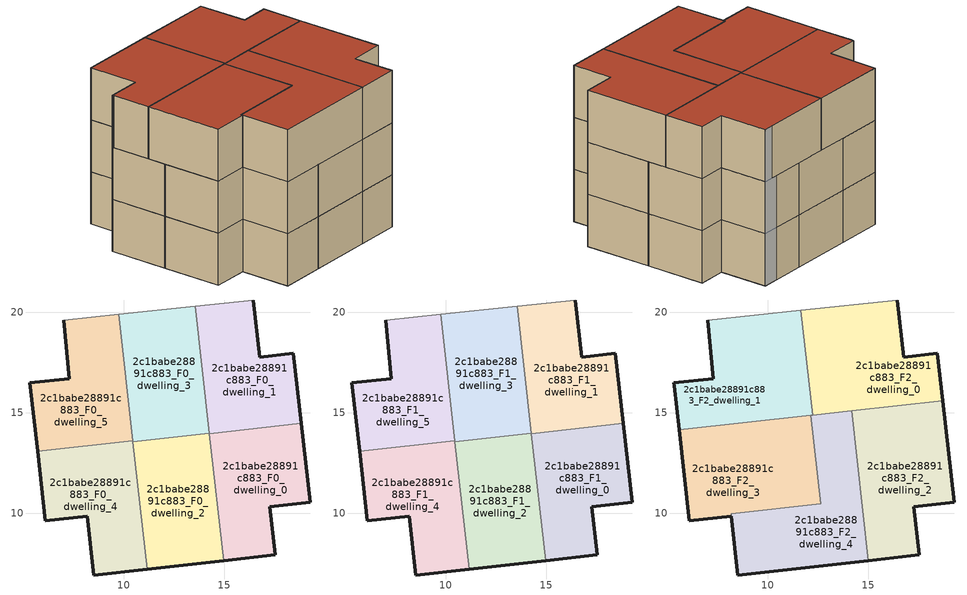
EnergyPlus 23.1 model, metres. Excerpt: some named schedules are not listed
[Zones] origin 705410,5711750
2c1babe28891c883_F0_dwelling_0
 floor ground (EU_floor_Construction): 17.52,7.94 17.25,10.32 19.25,10.55 18.81,14.47 14.25,13.97 14.95,7.66 z0
 wall outside (EU_wall_Construction): 18.81,14.47 19.25,10.55 17.25,10.32 17.52,7.94 14.95,7.66 z0:3
 wall to 2c1babe28891c883_F0_dwelling_1 (EU_wall_Construction): 14.25,13.97 18.81,14.47 z0:3
 wall to 2c1babe28891c883_F0_dwelling_2 (EU_wall_Construction): 14.95,7.66 14.25,13.97 z0:3
2c1babe28891c883_F0_dwelling_1
 floor ground (EU_floor_Construction): 18.81,14.47 18.42,17.96 16.75,17.76 16.42,20.6 13.55,20.29 14.25,13.97 z0
 wall outside (EU_wall_Construction): 16.42,20.6 16.75,17.76 18.42,17.96 18.81,14.47 z0:3
 wall adiabatic (EU_wall_Construction): 13.55,20.29 16.42,20.6 z0:3
 wall to 2c1babe28891c883_F0_dwelling_3 (EU_wall_Construction): 14.25,13.98 13.55,20.29 z0:3
 wall to 2c1babe28891c883_F0_dwelling_2 (EU_wall_Construction): 14.25,13.97 14.25,13.98 z0:3
2c1babe28891c883_F0_dwelling_2
 floor ground (EU_floor_Construction): 14.95,7.66 14.25,13.98 10.45,13.56 11.15,7.23 z0
 wall outside (EU_wall_Construction): 14.95,7.66 11.15,7.23 z0:3
 wall to 2c1babe28891c883_F0_dwelling_3 (EU_wall_Construction): 10.45,13.56 14.25,13.98 z0:3
 wall to 2c1babe28891c883_F0_dwelling_4 (EU_wall_Construction): 11.15,7.23 10.45,13.56 z0:3
2c1babe28891c883_F0_dwelling_3
 floor ground (EU_floor_Construction): 14.25,13.98 13.55,20.29 9.75,19.89 10.45,13.56 z0
 wall adiabatic (EU_wall_Construction): 9.75,19.89 13.55,20.29 z0:3
 wall to 2c1babe28891c883_F0_dwelling_5 (EU_wall_Construction): 10.45,13.6 9.75,19.89 z0:3
 wall to 2c1babe28891c883_F0_dwelling_4 (EU_wall_Construction): 10.45,13.56 10.45,13.6 z0:3
2c1babe28891c883_F0_dwelling_4
 floor ground (EU_floor_Construction): 11.15,7.23 10.45,13.6 5.72,13.08 6.1,9.63 8.19,9.86 8.52,6.94 z0
 wall outside (EU_wall_Construction): 11.15,7.23 8.52,6.94 8.19,9.86 6.1,9.63 5.72,13.08 z0:3
 wall to 2c1babe28891c883_F0_dwelling_5 (EU_wall_Construction): 5.72,13.08 10.45,13.6 z0:3
2c1babe28891c883_F0_dwelling_5
 floor ground (EU_floor_Construction): 10.45,13.6 9.75,19.89 7.02,19.6 7.3,16.69 5.34,16.48 5.72,13.08 z0
 wall outside (EU_wall_Construction): 5.72,13.08 5.34,16.48 7.3,16.69 7.02,19.6 z0:3
 wall adiabatic (EU_wall_Construction): 7.02,19.6 9.75,19.89 z0:3
2c1babe28891c883_F1_dwelling_0
 floor to 2c1babe28891c883_F0_dwelling_0 (EU_floor_Construction): 17.52,7.94 17.25,10.32 19.25,10.55 18.81,14.47 14.25,13.97 14.95,7.66 z3
 wall outside (EU_wall_Construction): 18.81,14.47 19.25,10.55 17.25,10.32 17.52,7.94 14.95,7.66 z3:6
 wall to 2c1babe28891c883_F1_dwelling_1 (EU_wall_Construction): 14.25,13.97 18.81,14.47 z3:6
 wall to 2c1babe28891c883_F1_dwelling_2 (EU_wall_Construction): 14.95,7.66 14.25,13.97 z3:6
 ceiling adiabatic (EU_roof_Construction): 14.3,13.97 15,7.66 14.95,7.66 14.25,13.97 z6
2c1babe28891c883_F1_dwelling_1
 floor to 2c1babe28891c883_F0_dwelling_1 (EU_floor_Construction): 18.81,14.47 18.42,17.96 16.75,17.76 16.42,20.6 13.55,20.29 14.25,13.97 z3
 wall outside (EU_wall_Construction): 16.42,20.6 16.75,17.76 18.42,17.96 18.81,14.47 z3:6
 wall adiabatic (EU_wall_Construction): 13.55,20.29 16.42,20.6 z3:6
 wall to 2c1babe28891c883_F1_dwelling_3 (EU_wall_Construction): 14.25,13.98 13.55,20.29 z3:6
 wall to 2c1babe28891c883_F1_dwelling_2 (EU_wall_Construction): 14.25,13.97 14.25,13.98 z3:6
2c1babe28891c883_F1_dwelling_2
 floor to 2c1babe28891c883_F0_dwelling_2 (EU_floor_Construction): 14.95,7.66 14.25,13.98 10.45,13.56 11.15,7.23 z3
 wall outside (EU_wall_Construction): 14.95,7.66 11.15,7.23 z3:6
 wall to 2c1babe28891c883_F1_dwelling_3 (EU_wall_Construction): 10.45,13.56 14.25,13.98 z3:6
 wall to 2c1babe28891c883_F1_dwelling_4 (EU_wall_Construction): 11.15,7.23 10.45,13.56 z3:6
 ceiling adiabatic (EU_roof_Construction): 14.25,13.98 14.95,7.66 11.15,7.23 10.82,10.27 12.63,10.47 12.27,13.76 z6
2c1babe28891c883_F1_dwelling_3
 floor to 2c1babe28891c883_F0_dwelling_3 (EU_floor_Construction): 14.25,13.98 13.55,20.29 9.75,19.89 10.45,13.56 z3
 wall adiabatic (EU_wall_Construction): 9.75,19.89 13.55,20.29 z3:6
 wall to 2c1babe28891c883_F1_dwelling_5 (EU_wall_Construction): 10.45,13.6 9.75,19.89 z3:6
 wall to 2c1babe28891c883_F1_dwelling_4 (EU_wall_Construction): 10.45,13.56 10.45,13.6 z3:6
2c1babe28891c883_F1_dwelling_4
 floor to 2c1babe28891c883_F0_dwelling_4 (EU_floor_Construction): 11.15,7.23 10.45,13.6 5.72,13.08 6.1,9.63 8.19,9.86 8.52,6.94 z3
 wall outside (EU_wall_Construction): 11.15,7.23 8.52,6.94 8.19,9.86 6.1,9.63 5.72,13.08 z3:6
 wall to 2c1babe28891c883_F1_dwelling_5 (EU_wall_Construction): 5.72,13.08 10.45,13.6 z3:6
2c1babe28891c883_F1_dwelling_5
 floor to 2c1babe28891c883_F0_dwelling_5 (EU_floor_Construction): 10.45,13.6 9.75,19.89 7.02,19.6 7.3,16.69 5.34,16.48 5.72,13.08 z3
 wall outside (EU_wall_Construction): 5.72,13.08 5.34,16.48 7.3,16.69 7.02,19.6 z3:6
 wall adiabatic (EU_wall_Construction): 7.02,19.6 9.75,19.89 z3:6
2c1babe28891c883_F2_dwelling_0
 floor to 2c1babe28891c883_F1_dwelling_1 (EU_floor_Construction): 18.69,15.6 18.42,17.96 16.75,17.76 16.42,20.6 13.55,20.29 14.13,15.09 z6
 floor to 2c1babe28891c883_F1_dwelling_3 (EU_floor_Construction): 14.13,15.09 13.55,20.29 11.64,20.09 12.22,14.88 z6
 wall outside (EU_wall_Construction): 16.42,20.6 16.75,17.76 18.42,17.96 18.69,15.6 z6:9
 wall to 2c1babe28891c883_F2_dwelling_1 (EU_wall_Construction): 12.22,14.88 11.64,20.09 z6:9
 wall adiabatic (EU_wall_Construction): 11.64,20.09 16.42,20.6 z6:9
 wall to 2c1babe28891c883_F2_dwelling_2 (EU_wall_Construction): 18.69,15.6 14.17,15.1 z6:9
 wall to 2c1babe28891c883_F2_dwelling_4 (EU_wall_Construction): 14.17,15.1 12.22,14.88 z6:9
 roof outside (EU_roof_Construction): 16.42,20.6 16.75,17.76 18.42,17.96 18.69,15.6 12.22,14.88 11.64,20.09 z9
2c1babe28891c883_F2_dwelling_1
 floor to 2c1babe28891c883_F1_dwelling_5 (EU_floor_Construction): 10.33,14.67 9.75,19.89 7.02,19.6 7.3,16.69 5.34,16.48 5.6,14.15 z6
 floor to 2c1babe28891c883_F1_dwelling_3 (EU_floor_Construction): 12.22,14.88 11.64,20.09 9.75,19.89 10.33,14.67 12.14,14.87 z6
 wall outside (EU_wall_Construction): 5.6,14.15 5.35,16.35 5.34,16.48 7.3,16.69 7.02,19.6 z6:9
 wall adiabatic (EU_wall_Construction): 7.02,19.6 11.64,20.09 z6:9
 wall to 2c1babe28891c883_F2_dwelling_3 (EU_wall_Construction): 12.14,14.87 5.6,14.15 z6:9
 wall to 2c1babe28891c883_F2_dwelling_4 (EU_wall_Construction): 12.22,14.88 12.14,14.87 z6:9
 roof outside (EU_roof_Construction): 11.64,20.09 12.22,14.88 5.6,14.15 5.35,16.35 5.34,16.48 7.3,16.69 7.02,19.6 z9
2c1babe28891c883_F2_dwelling_2
 floor to 2c1babe28891c883_F1_dwelling_0 (EU_floor_Construction): 17.52,7.94 17.25,10.32 19.25,10.55 18.81,14.47 14.3,13.97 15,7.66 z6
 floor to 2c1babe28891c883_F1_dwelling_1 (EU_floor_Construction): 18.81,14.47 18.69,15.6 14.17,15.1 14.3,13.97 z6
 wall outside (EU_wall_Construction): 18.69,15.6 19.25,10.55 17.25,10.32 17.52,7.94 15,7.66 z6:9
 wall to 2c1babe28891c883_F2_dwelling_4 (EU_wall_Construction): 15,7.66 14.17,15.1 z6:9
 roof outside (EU_roof_Construction): 18.69,15.6 19.25,10.55 17.25,10.32 17.52,7.94 15,7.66 14.17,15.1 z9
2c1babe28891c883_F2_dwelling_3
 floor to 2c1babe28891c883_F1_dwelling_3 (EU_floor_Construction): 12.27,13.76 12.14,14.87 10.33,14.67 10.45,13.56 z6
 floor to 2c1babe28891c883_F1_dwelling_4 (EU_floor_Construction): 10.82,10.27 10.45,13.6 5.72,13.08 6.1,9.63 8.19,9.86 8.18,9.97 z6
 floor to 2c1babe28891c883_F1_dwelling_5 (EU_floor_Construction): 10.45,13.6 10.33,14.67 5.6,14.15 5.72,13.08 z6
 floor to 2c1babe28891c883_F1_dwelling_2 (EU_floor_Construction): 12.63,10.47 12.27,13.76 10.45,13.56 10.82,10.27 z6
 wall outside (EU_wall_Construction): 8.19,9.86 6.1,9.63 5.6,14.15 z6:9
 wall to 2c1babe28891c883_F2_dwelling_4 (EU_wall_Construction): 12.14,14.87 12.63,10.47 8.18,9.97 8.19,9.86 z6:9
 roof outside (EU_roof_Construction): 12.14,14.87 12.63,10.47 8.18,9.97 8.19,9.86 6.1,9.63 5.6,14.15 z9
2c1babe28891c883_F2_dwelling_4
 floor to 2c1babe28891c883_F1_dwelling_4 (EU_floor_Construction): 11.15,7.23 10.82,10.27 8.18,9.97 8.19,9.85 8.52,6.94 z6
 floor to 2c1babe28891c883_F1_dwelling_1 (EU_floor_Construction): 14.3,13.97 14.17,15.1 14.13,15.09 14.25,13.97 z6
 floor to 2c1babe28891c883_F1_dwelling_3 (EU_floor_Construction): 14.25,13.98 14.13,15.09 12.22,14.88 12.14,14.87 12.27,13.76 z6
 floor adiabatic (EU_floor_Construction): 15,7.66 14.3,13.97 14.25,13.97 14.25,13.98 12.27,13.76 12.63,10.47 10.82,10.27 11.15,7.23 8.52,6.94 z6
 wall outside (EU_wall_Construction): 15,7.66 8.52,6.94 8.19,9.85 z6:9
 roof outside (EU_roof_Construction): 14.17,15.1 15,7.66 8.52,6.94 8.18,9.97 12.63,10.47 12.14,14.87 z9
shading: 16.42,20.6 7.03,19.6 z0:9
[Building]
EU S2 Campaign: North Axis=0; Terrain=City; Solar Distribution=FullExterior
[Site:Location]
London: Latitude=51.5; Longitude=-0.5; Time Zone=0; Elevation=25
[SizingPeriod:WeatherFileDays]
AnnualSizingPeriod: Begin Month=1; Begin Day of Month=1; End Month=12; End Day of Month=31; Day of Week for Start Day=Monday; Use Weather File Daylight Saving Period=No; Use Weather File Rain and Snow Indicators=No
[MATERIAL]
EU_InternalMass_Material: Roughness=MediumRough; Thickness=0.1; Conductivity=1; Density=1800; Specific Heat=900; Thermal Absorptance=0.9; Solar Absorptance=0.7; Visible Absorptance=0.7
[MATERIAL:NOMASS] Roughness=MediumRough; Thermal Absorptance=0.9; Solar Absorptance=0.7; Visible Absorptance=0.7
Name | Thermal Resistance
EU_wall_NoMass | 1.04674
EU_roof_NoMass | 4.32442
EU_floor_NoMass | 2.04616
[CONSTRUCTION]
EU_wall_Construction: EU_wall_NoMass
EU_roof_Construction: EU_roof_NoMass
EU_floor_Construction: EU_floor_NoMass
EU_InternalMass_Construction: EU_InternalMass_Material
[ZONE] Type=1; Multiplier=1; Ceiling Height=autocalculate; Floor Area=autocalculate; Part of Total Floor Area=Yes
Name | Volume
2c1babe28891c883_F0_dwelling_0; 2c1babe28891c883_F1_dwelling_0 | 72.9705
2c1babe28891c883_F2_dwelling_0 | 87.5559
2c1babe28891c883_F0_dwelling_1; 2c1babe28891c883_F1_dwelling_1 | 72.9697
2c1babe28891c883_F2_dwelling_1 | 87.5728
2c1babe28891c883_F0_dwelling_2; 2c1babe28891c883_F1_dwelling_2 | 72.9712
2c1babe28891c883_F2_dwelling_2 | 87.5581
2c1babe28891c883_F0_dwelling_3; 2c1babe28891c883_F1_dwelling_3 | 72.9844
2c1babe28891c883_F2_dwelling_3 | 88.2964
2c1babe28891c883_F0_dwelling_4; 2c1babe28891c883_F1_dwelling_4 | 72.9617
2c1babe28891c883_F2_dwelling_4 | 86.8477
2c1babe28891c883_F0_dwelling_5; 2c1babe28891c883_F1_dwelling_5 | 72.9639
[INTERNALMASS] Construction=EU_InternalMass_Construction
Name | Zone or ZoneList | Surface Area
2c1babe28891c883_F0_dwelling_0_EU_InternalMass | 2c1babe28891c883_F0_dwelling_0 | 24.323
2c1babe28891c883_F0_dwelling_1_EU_InternalMass | 2c1babe28891c883_F0_dwelling_1 | 24.3243
2c1babe28891c883_F0_dwelling_2_EU_InternalMass | 2c1babe28891c883_F0_dwelling_2 | 24.3236
2c1babe28891c883_F0_dwelling_3_EU_InternalMass | 2c1babe28891c883_F0_dwelling_3 | 24.3282
2c1babe28891c883_F0_dwelling_4_EU_InternalMass | 2c1babe28891c883_F0_dwelling_4 | 24.3205
2c1babe28891c883_F0_dwelling_5_EU_InternalMass | 2c1babe28891c883_F0_dwelling_5 | 24.3207
2c1babe28891c883_F1_dwelling_0_EU_InternalMass | 2c1babe28891c883_F1_dwelling_0 | 24.323
2c1babe28891c883_F1_dwelling_1_EU_InternalMass | 2c1babe28891c883_F1_dwelling_1 | 24.3243
2c1babe28891c883_F1_dwelling_2_EU_InternalMass | 2c1babe28891c883_F1_dwelling_2 | 24.3236
2c1babe28891c883_F1_dwelling_3_EU_InternalMass | 2c1babe28891c883_F1_dwelling_3 | 24.3282
2c1babe28891c883_F1_dwelling_4_EU_InternalMass | 2c1babe28891c883_F1_dwelling_4 | 24.3205
2c1babe28891c883_F1_dwelling_5_EU_InternalMass | 2c1babe28891c883_F1_dwelling_5 | 24.3207
2c1babe28891c883_F2_dwelling_0_EU_InternalMass | 2c1babe28891c883_F2_dwelling_0 | 29.1855
2c1babe28891c883_F2_dwelling_1_EU_InternalMass | 2c1babe28891c883_F2_dwelling_1 | 29.1905
2c1babe28891c883_F2_dwelling_2_EU_InternalMass | 2c1babe28891c883_F2_dwelling_2 | 29.1862
2c1babe28891c883_F2_dwelling_3_EU_InternalMass | 2c1babe28891c883_F2_dwelling_3 | 29.4316
2c1babe28891c883_F2_dwelling_4_EU_InternalMass | 2c1babe28891c883_F2_dwelling_4 | 28.9502
[OTHEREQUIPMENT] Fuel Type=Electricity; Design Level Calculation Method=Watts/Area; Power per Zone Floor Area=1; Fraction Latent=0; Fraction Radiant=0; Fraction Lost=0; Carbon Dioxide Generation Rate=0; EndUse Subcategory=EU_Step8_InternalGains
Name | Zone or ZoneList or Space or SpaceList | Schedule
EU_Step8_InternalGain_2c1babe28891c883_F0_dwelling_0_f000 | 2c1babe28891c883_F0_dwelling_0 | EU_Step8_GainSchedule_2c1babe28891c883_F0_dwelling_0_f000
EU_Step8_InternalGain_2c1babe28891c883_F0_dwelling_1_f000 | 2c1babe28891c883_F0_dwelling_1 | EU_Step8_GainSchedule_2c1babe28891c883_F0_dwelling_1_f000
EU_Step8_InternalGain_2c1babe28891c883_F0_dwelling_2_f000 | 2c1babe28891c883_F0_dwelling_2 | EU_Step8_GainSchedule_2c1babe28891c883_F0_dwelling_2_f000
EU_Step8_InternalGain_2c1babe28891c883_F0_dwelling_3_f000 | 2c1babe28891c883_F0_dwelling_3 | EU_Step8_GainSchedule_2c1babe28891c883_F0_dwelling_3_f000
EU_Step8_InternalGain_2c1babe28891c883_F0_dwelling_4_f000 | 2c1babe28891c883_F0_dwelling_4 | EU_Step8_GainSchedule_2c1babe28891c883_F0_dwelling_4_f000
EU_Step8_InternalGain_2c1babe28891c883_F0_dwelling_5_f000 | 2c1babe28891c883_F0_dwelling_5 | EU_Step8_GainSchedule_2c1babe28891c883_F0_dwelling_5_f000
EU_Step8_InternalGain_2c1babe28891c883_F1_dwelling_0_f000 | 2c1babe28891c883_F1_dwelling_0 | EU_Step8_GainSchedule_2c1babe28891c883_F1_dwelling_0_f000
EU_Step8_InternalGain_2c1babe28891c883_F1_dwelling_1_f000 | 2c1babe28891c883_F1_dwelling_1 | EU_Step8_GainSchedule_2c1babe28891c883_F1_dwelling_1_f000
EU_Step8_InternalGain_2c1babe28891c883_F1_dwelling_2_f000 | 2c1babe28891c883_F1_dwelling_2 | EU_Step8_GainSchedule_2c1babe28891c883_F1_dwelling_2_f000
EU_Step8_InternalGain_2c1babe28891c883_F1_dwelling_3_f000 | 2c1babe28891c883_F1_dwelling_3 | EU_Step8_GainSchedule_2c1babe28891c883_F1_dwelling_3_f000
EU_Step8_InternalGain_2c1babe28891c883_F1_dwelling_4_f000 | 2c1babe28891c883_F1_dwelling_4 | EU_Step8_GainSchedule_2c1babe28891c883_F1_dwelling_4_f000
EU_Step8_InternalGain_2c1babe28891c883_F1_dwelling_5_f000 | 2c1babe28891c883_F1_dwelling_5 | EU_Step8_GainSchedule_2c1babe28891c883_F1_dwelling_5_f000
EU_Step8_InternalGain_2c1babe28891c883_F2_dwelling_0_f000 | 2c1babe28891c883_F2_dwelling_0 | EU_Step8_GainSchedule_2c1babe28891c883_F2_dwelling_0_f000
EU_Step8_InternalGain_2c1babe28891c883_F2_dwelling_1_f000 | 2c1babe28891c883_F2_dwelling_1 | EU_Step8_GainSchedule_2c1babe28891c883_F2_dwelling_1_f000
EU_Step8_InternalGain_2c1babe28891c883_F2_dwelling_2_f000 | 2c1babe28891c883_F2_dwelling_2 | EU_Step8_GainSchedule_2c1babe28891c883_F2_dwelling_2_f000
EU_Step8_InternalGain_2c1babe28891c883_F2_dwelling_3_f000 | 2c1babe28891c883_F2_dwelling_3 | EU_Step8_GainSchedule_2c1babe28891c883_F2_dwelling_3_f000
EU_Step8_InternalGain_2c1babe28891c883_F2_dwelling_4_f000 | 2c1babe28891c883_F2_dwelling_4 | EU_Step8_GainSchedule_2c1babe28891c883_F2_dwelling_4_f000
[ZONEVENTILATION:DESIGNFLOWRATE] Schedule=EU_AlwaysOn; Design Flow Rate Calculation Method=AirChanges/Hour; Air Changes per Hour=0.488719; Ventilation Type=Natural; Fan Pressure Rise=0; Fan Total Efficiency=1; Constant Term Coefficient=1; Temperature Term Coefficient=0; Velocity Term Coefficient=0; Velocity Squared Term Coefficient=0; Minimum Indoor Temperature=-100; Maximum Indoor Temperature=100; Delta Temperature=-100; Minimum Outdoor Temperature=-100; Maximum Outdoor Temperature=100; Maximum Wind Speed=40
Name | Zone or ZoneList or Space or SpaceList
EU_ConstantAir_2c1babe28891c883_F0_dwelling_0 | 2c1babe28891c883_F0_dwelling_0
EU_ConstantAir_2c1babe28891c883_F0_dwelling_1 | 2c1babe28891c883_F0_dwelling_1
EU_ConstantAir_2c1babe28891c883_F0_dwelling_2 | 2c1babe28891c883_F0_dwelling_2
EU_ConstantAir_2c1babe28891c883_F0_dwelling_3 | 2c1babe28891c883_F0_dwelling_3
EU_ConstantAir_2c1babe28891c883_F0_dwelling_4 | 2c1babe28891c883_F0_dwelling_4
EU_ConstantAir_2c1babe28891c883_F0_dwelling_5 | 2c1babe28891c883_F0_dwelling_5
EU_ConstantAir_2c1babe28891c883_F1_dwelling_0 | 2c1babe28891c883_F1_dwelling_0
EU_ConstantAir_2c1babe28891c883_F1_dwelling_1 | 2c1babe28891c883_F1_dwelling_1
EU_ConstantAir_2c1babe28891c883_F1_dwelling_2 | 2c1babe28891c883_F1_dwelling_2
EU_ConstantAir_2c1babe28891c883_F1_dwelling_3 | 2c1babe28891c883_F1_dwelling_3
EU_ConstantAir_2c1babe28891c883_F1_dwelling_4 | 2c1babe28891c883_F1_dwelling_4
EU_ConstantAir_2c1babe28891c883_F1_dwelling_5 | 2c1babe28891c883_F1_dwelling_5
EU_ConstantAir_2c1babe28891c883_F2_dwelling_0 | 2c1babe28891c883_F2_dwelling_0
EU_ConstantAir_2c1babe28891c883_F2_dwelling_1 | 2c1babe28891c883_F2_dwelling_1
EU_ConstantAir_2c1babe28891c883_F2_dwelling_2 | 2c1babe28891c883_F2_dwelling_2
EU_ConstantAir_2c1babe28891c883_F2_dwelling_3 | 2c1babe28891c883_F2_dwelling_3
EU_ConstantAir_2c1babe28891c883_F2_dwelling_4 | 2c1babe28891c883_F2_dwelling_4
[HVACTEMPLATE:THERMOSTAT] Constant Heating Setpoint=20; Constant Cooling Setpoint=50
EU_HeatOnly_2c1babe28891c883_F0_dwelling_0; EU_HeatOnly_2c1babe28891c883_F0_dwelling_1; EU_HeatOnly_2c1babe28891c883_F0_dwelling_2; EU_HeatOnly_2c1babe28891c883_F0_dwelling_3; EU_HeatOnly_2c1babe28891c883_F0_dwelling_4; EU_HeatOnly_2c1babe28891c883_F0_dwelling_5; EU_HeatOnly_2c1babe28891c883_F1_dwelling_0; EU_HeatOnly_2c1babe28891c883_F1_dwelling_1; EU_HeatOnly_2c1babe28891c883_F1_dwelling_2; EU_HeatOnly_2c1babe28891c883_F1_dwelling_3; EU_HeatOnly_2c1babe28891c883_F1_dwelling_4; EU_HeatOnly_2c1babe28891c883_F1_dwelling_5; EU_HeatOnly_2c1babe28891c883_F2_dwelling_0; EU_HeatOnly_2c1babe28891c883_F2_dwelling_1; EU_HeatOnly_2c1babe28891c883_F2_dwelling_2; EU_HeatOnly_2c1babe28891c883_F2_dwelling_3; EU_HeatOnly_2c1babe28891c883_F2_dwelling_4
[HVACTEMPLATE:ZONE:IDEALLOADSAIRSYSTEM] System Availability Schedule=EU_AlwaysOn; Maximum Heating Supply Air Temperature=50; Minimum Cooling Supply Air Temperature=13; Maximum Heating Supply Air Humidity Ratio=0.0156; Minimum Cooling Supply Air Humidity Ratio=0.0077; Heating Limit=NoLimit; Cooling Limit=NoLimit; Heating Availability Schedule=EU_AlwaysOn; Cooling Availability Schedule=EU_CoolingOff; Dehumidification Control Type=ConstantSensibleHeatRatio; Cooling Sensible Heat Ratio=0.7; Dehumidification Setpoint=60; Humidification Control Type=None; Humidification Setpoint=30; Outdoor Air Method=None; Outdoor Air Flow Rate per Person=0.00944; Outdoor Air Flow Rate per Zone Floor Area=0; Outdoor Air Flow Rate per Zone=0; Demand Controlled Ventilation Type=None; Outdoor Air Economizer Type=NoEconomizer; Heat Recovery Type=None; Sensible Heat Recovery Effectiveness=0.7; Latent Heat Recovery Effectiveness=0.65
Name | Template Thermostat
2c1babe28891c883_F0_dwelling_0 | EU_HeatOnly_2c1babe28891c883_F0_dwelling_0
2c1babe28891c883_F0_dwelling_1 | EU_HeatOnly_2c1babe28891c883_F0_dwelling_1
2c1babe28891c883_F0_dwelling_2 | EU_HeatOnly_2c1babe28891c883_F0_dwelling_2
2c1babe28891c883_F0_dwelling_3 | EU_HeatOnly_2c1babe28891c883_F0_dwelling_3
2c1babe28891c883_F0_dwelling_4 | EU_HeatOnly_2c1babe28891c883_F0_dwelling_4
2c1babe28891c883_F0_dwelling_5 | EU_HeatOnly_2c1babe28891c883_F0_dwelling_5
2c1babe28891c883_F1_dwelling_0 | EU_HeatOnly_2c1babe28891c883_F1_dwelling_0
2c1babe28891c883_F1_dwelling_1 | EU_HeatOnly_2c1babe28891c883_F1_dwelling_1
2c1babe28891c883_F1_dwelling_2 | EU_HeatOnly_2c1babe28891c883_F1_dwelling_2
2c1babe28891c883_F1_dwelling_3 | EU_HeatOnly_2c1babe28891c883_F1_dwelling_3
2c1babe28891c883_F1_dwelling_4 | EU_HeatOnly_2c1babe28891c883_F1_dwelling_4
2c1babe28891c883_F1_dwelling_5 | EU_HeatOnly_2c1babe28891c883_F1_dwelling_5
2c1babe28891c883_F2_dwelling_0 | EU_HeatOnly_2c1babe28891c883_F2_dwelling_0
2c1babe28891c883_F2_dwelling_1 | EU_HeatOnly_2c1babe28891c883_F2_dwelling_1
2c1babe28891c883_F2_dwelling_2 | EU_HeatOnly_2c1babe28891c883_F2_dwelling_2
